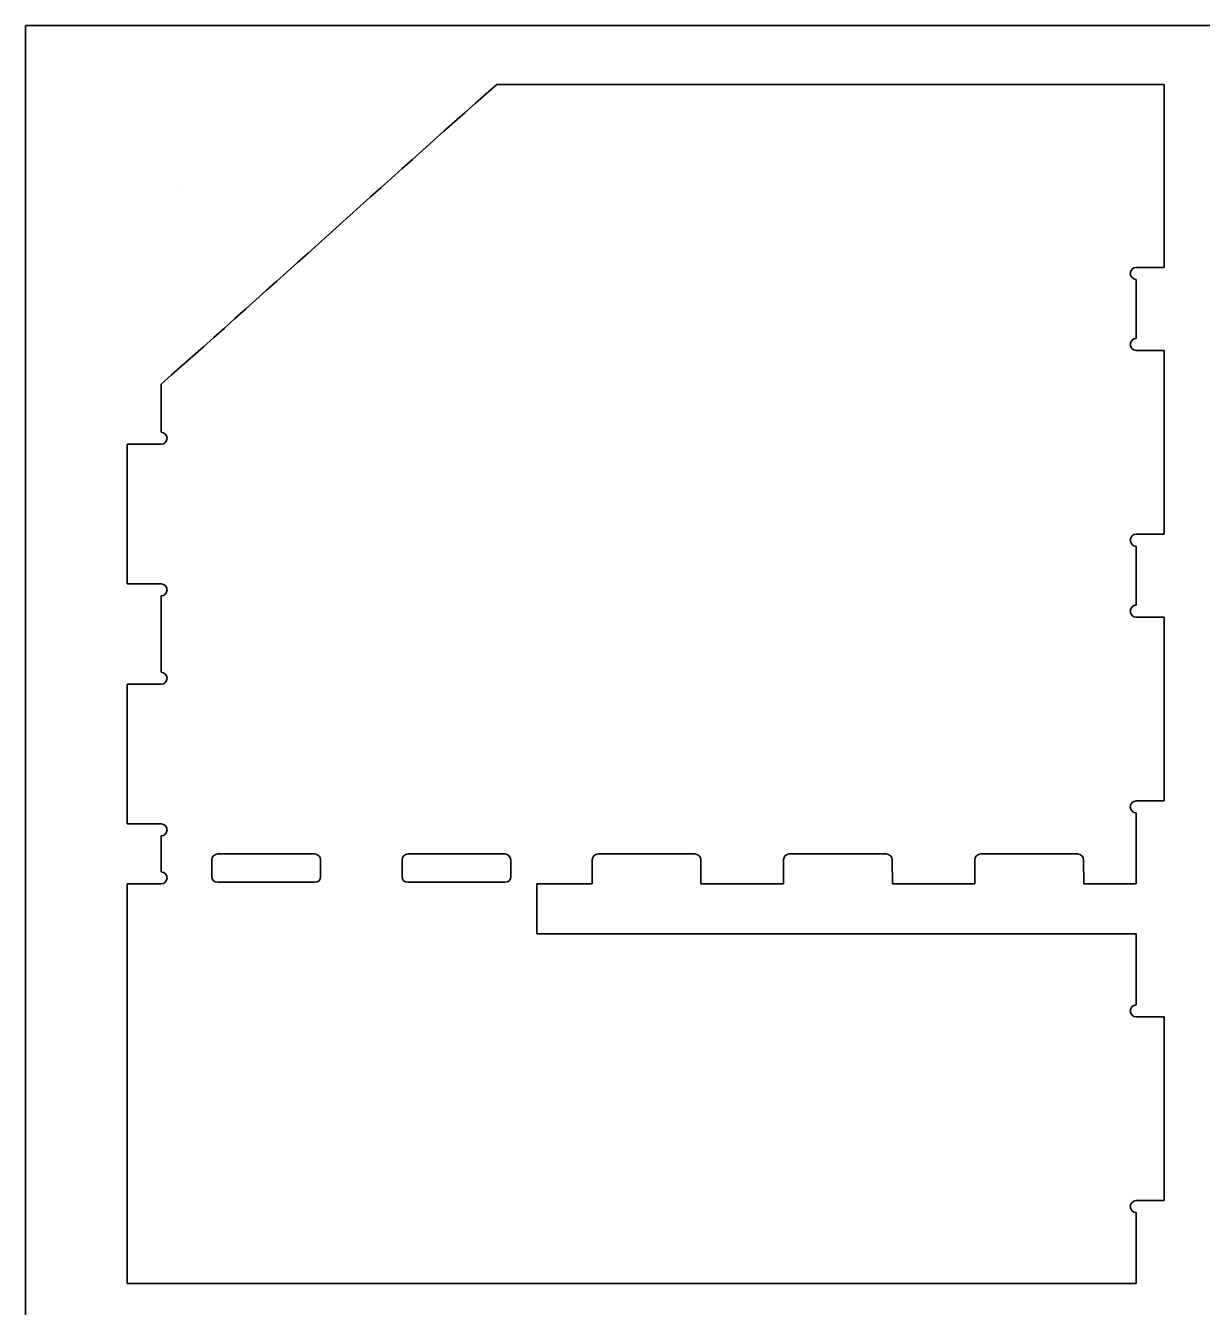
# Model space of a CAD drawing. Header units: inches. Extents: x 0 to 960, y 91 to 552.
# Drawn here: x -0.4 to 225.9, y 305.6 to 552.1 of the extents above; entities that cross this region are included whole.
import ezdxf

# ---------------------------------------------------------------- set-up
doc = ezdxf.new("R2010")
doc.units = ezdxf.units.IN
doc.header["$MEASUREMENT"] = 0
doc.layers.add('Default', color=7, linetype='Continuous')
doc.layers.add('Make2D$visible$lines', color=7, linetype='Continuous')

# ---------------------------------------------------------------- blocks, each defined once
blk = doc.blocks.new('block 95')
at = {"layer": 'Make2D$visible$lines', "color": 7, "lineweight": 35, "true_color": 0xffffff}
blk.add_open_spline([(960.39, 552.09), (640.13, 552.09), (319.87, 552.09), (-0.39, 552.09)], degree=3, dxfattribs=at)
blk = doc.blocks.new('block 96')
at = {"layer": 'Make2D$visible$lines', "color": 7, "lineweight": 35, "true_color": 0xffffff}
blk.add_open_spline([(-0.39, 552.09), (-0.39, 398.36), (-0.39, 244.64), (-0.39, 90.91)], degree=3, dxfattribs=at)
blk = doc.blocks.new('block 98')
at = {"layer": 'Make2D$visible$lines', "color": 7, "lineweight": 35, "true_color": 0xffffff}
blk.add_open_spline([(25.65, 483.13), (25.65, 480.82), (25.65, 476.21), (25.65, 473.9)], degree=3, dxfattribs=at)
blk = doc.blocks.new('block 99')
at = {"layer": 'Make2D$visible$lines', "color": 7, "lineweight": 35, "true_color": 0xffffff}
blk.add_open_spline([(25.65, 471.59), (26.28, 471.59), (26.8, 472.11), (26.8, 472.75), (26.8, 473.38), (26.28, 473.9), (25.65, 473.9)], degree=3, knots=[0, 0, 0, 0, 1, 1, 1, 2, 2, 2, 2], dxfattribs=at)
blk = doc.blocks.new('block 100')
at = {"layer": 'Make2D$visible$lines', "color": 7, "lineweight": 35, "true_color": 0xffffff}
blk.add_open_spline([(25.65, 471.59), (23.73, 471.59), (21.04, 471.59), (19.11, 471.59)], degree=3, dxfattribs=at)
blk = doc.blocks.new('block 101')
at = {"layer": 'Make2D$visible$lines', "color": 7, "lineweight": 35, "true_color": 0xffffff}
blk.add_open_spline([(19.11, 471.59), (19.11, 462.64), (19.11, 453.69), (19.11, 444.74)], degree=3, dxfattribs=at)
blk = doc.blocks.new('block 102')
at = {"layer": 'Make2D$visible$lines', "color": 7, "lineweight": 35, "true_color": 0xffffff}
blk.add_open_spline([(19.11, 444.74), (21.04, 444.74), (23.73, 444.74), (25.65, 444.74)], degree=3, dxfattribs=at)
blk = doc.blocks.new('block 103')
at = {"layer": 'Make2D$visible$lines', "color": 7, "lineweight": 35, "true_color": 0xffffff}
blk.add_open_spline([(25.65, 442.43), (26.28, 442.43), (26.8, 442.95), (26.8, 443.59), (26.8, 444.22), (26.28, 444.74), (25.65, 444.74)], degree=3, knots=[0, 0, 0, 0, 1, 1, 1, 2, 2, 2, 2], dxfattribs=at)
blk = doc.blocks.new('block 104')
at = {"layer": 'Make2D$visible$lines', "color": 7, "lineweight": 35, "true_color": 0xffffff}
blk.add_open_spline([(25.65, 442.43), (25.65, 439.89), (25.65, 437.35), (25.65, 434.8)], degree=3, dxfattribs=at)
blk = doc.blocks.new('block 105')
at = {"layer": 'Make2D$visible$lines', "color": 7, "lineweight": 35, "true_color": 0xffffff}
blk.add_lwpolyline([(25.65, 434.8), (25.65, 427.75)], dxfattribs=at)
blk = doc.blocks.new('block 106')
at = {"layer": 'Make2D$visible$lines', "color": 7, "lineweight": 35, "true_color": 0xffffff}
blk.add_open_spline([(25.65, 425.44), (26.28, 425.44), (26.8, 425.96), (26.8, 426.6), (26.8, 427.23), (26.28, 427.75), (25.65, 427.75)], degree=3, knots=[0, 0, 0, 0, 1, 1, 1, 2, 2, 2, 2], dxfattribs=at)
blk = doc.blocks.new('block 107')
at = {"layer": 'Make2D$visible$lines', "color": 7, "lineweight": 35, "true_color": 0xffffff}
blk.add_open_spline([(25.65, 425.44), (23.73, 425.44), (21.04, 425.44), (19.11, 425.44)], degree=3, dxfattribs=at)
blk = doc.blocks.new('block 108')
at = {"layer": 'Make2D$visible$lines', "color": 7, "lineweight": 35, "true_color": 0xffffff}
blk.add_open_spline([(19.11, 425.44), (19.11, 416.49), (19.11, 407.54), (19.11, 398.59)], degree=3, dxfattribs=at)
blk = doc.blocks.new('block 109')
at = {"layer": 'Make2D$visible$lines', "color": 7, "lineweight": 35, "true_color": 0xffffff}
blk.add_open_spline([(19.11, 398.59), (21.04, 398.59), (23.73, 398.59), (25.65, 398.59)], degree=3, dxfattribs=at)
blk = doc.blocks.new('block 110')
at = {"layer": 'Make2D$visible$lines', "color": 7, "lineweight": 35, "true_color": 0xffffff}
blk.add_open_spline([(25.65, 396.28), (26.28, 396.28), (26.8, 396.8), (26.8, 397.44), (26.8, 398.07), (26.28, 398.59), (25.65, 398.59)], degree=3, knots=[0, 0, 0, 0, 1, 1, 1, 2, 2, 2, 2], dxfattribs=at)
blk = doc.blocks.new('block 111')
at = {"layer": 'Make2D$visible$lines', "color": 7, "lineweight": 35, "true_color": 0xffffff}
blk.add_open_spline([(25.65, 396.28), (25.65, 393.98), (25.65, 391.67), (25.65, 389.36)], degree=3, dxfattribs=at)
blk = doc.blocks.new('block 112')
at = {"layer": 'Make2D$visible$lines', "color": 7, "lineweight": 35, "true_color": 0xffffff}
blk.add_open_spline([(25.65, 387.05), (26.28, 387.05), (26.8, 387.57), (26.8, 388.21), (26.8, 388.84), (26.28, 389.36), (25.65, 389.36)], degree=3, knots=[0, 0, 0, 0, 1, 1, 1, 2, 2, 2, 2], dxfattribs=at)
blk = doc.blocks.new('block 113')
at = {"layer": 'Make2D$visible$lines', "color": 7, "lineweight": 35, "true_color": 0xffffff}
blk.add_open_spline([(25.65, 387.05), (23.73, 387.05), (21.04, 387.05), (19.11, 387.05)], degree=3, dxfattribs=at)
blk = doc.blocks.new('block 114')
at = {"layer": 'Make2D$visible$lines', "color": 7, "lineweight": 35, "true_color": 0xffffff}
blk.add_open_spline([(19.11, 387.05), (19.11, 361.43), (19.11, 335.81), (19.11, 310.19)], degree=3, dxfattribs=at)
blk = doc.blocks.new('block 115')
at = {"layer": 'Make2D$visible$lines', "color": 7, "lineweight": 35, "true_color": 0xffffff}
blk.add_open_spline([(19.11, 310.19), (83.81, 310.19), (148.5, 310.19), (213.19, 310.19)], degree=3, dxfattribs=at)
blk = doc.blocks.new('block 116')
at = {"layer": 'Make2D$visible$lines', "color": 7, "lineweight": 35, "true_color": 0xffffff}
blk.add_lwpolyline([(213.19, 310.19), (213.19, 323.85)], dxfattribs=at)
blk = doc.blocks.new('block 117')
at = {"layer": 'Make2D$visible$lines', "color": 7, "lineweight": 35, "true_color": 0xffffff}
blk.add_open_spline([(213.19, 326.15), (212.56, 326.15), (212.04, 325.64), (212.04, 325), (212.04, 324.36), (212.56, 323.85), (213.19, 323.85)], degree=3, knots=[0, 0, 0, 0, 1, 1, 1, 2, 2, 2, 2], dxfattribs=at)
blk = doc.blocks.new('block 118')
at = {"layer": 'Make2D$visible$lines', "color": 7, "lineweight": 35, "true_color": 0xffffff}
blk.add_open_spline([(213.19, 326.15), (214.99, 326.15), (216.78, 326.15), (218.57, 326.15)], degree=3, dxfattribs=at)
blk = doc.blocks.new('block 119')
at = {"layer": 'Make2D$visible$lines', "color": 7, "lineweight": 35, "true_color": 0xffffff}
blk.add_open_spline([(218.57, 326.15), (218.57, 337.93), (218.57, 349.7), (218.57, 361.48)], degree=3, dxfattribs=at)
blk = doc.blocks.new('block 120')
at = {"layer": 'Make2D$visible$lines', "color": 7, "lineweight": 35, "true_color": 0xffffff}
blk.add_open_spline([(218.57, 361.48), (216.78, 361.48), (214.99, 361.48), (213.19, 361.48)], degree=3, dxfattribs=at)
blk = doc.blocks.new('block 121')
at = {"layer": 'Make2D$visible$lines', "color": 7, "lineweight": 35, "true_color": 0xffffff}
blk.add_open_spline([(213.19, 363.79), (212.56, 363.79), (212.04, 363.27), (212.04, 362.63), (212.04, 362), (212.56, 361.48), (213.19, 361.48)], degree=3, knots=[0, 0, 0, 0, 1, 1, 1, 2, 2, 2, 2], dxfattribs=at)
blk = doc.blocks.new('block 122')
at = {"layer": 'Make2D$visible$lines', "color": 7, "lineweight": 35, "true_color": 0xffffff}
blk.add_open_spline([(213.19, 363.79), (213.19, 368.34), (213.19, 372.89), (213.19, 377.44)], degree=3, dxfattribs=at)
blk = doc.blocks.new('block 123')
at = {"layer": 'Make2D$visible$lines', "color": 7, "lineweight": 35, "true_color": 0xffffff}
blk.add_open_spline([(213.19, 377.44), (174.76, 377.44), (136.33, 377.44), (97.9, 377.44)], degree=3, dxfattribs=at)
blk = doc.blocks.new('block 124')
at = {"layer": 'Make2D$visible$lines', "color": 7, "lineweight": 35, "true_color": 0xffffff}
blk.add_open_spline([(97.9, 377.44), (97.9, 380.65), (97.9, 383.85), (97.9, 387.05)], degree=3, dxfattribs=at)
blk = doc.blocks.new('block 125')
at = {"layer": 'Make2D$visible$lines', "color": 7, "lineweight": 35, "true_color": 0xffffff}
blk.add_open_spline([(97.9, 387.05), (101.45, 387.05), (105.01, 387.05), (108.57, 387.05)], degree=3, dxfattribs=at)
blk = doc.blocks.new('block 126')
at = {"layer": 'Make2D$visible$lines', "color": 7, "lineweight": 35, "true_color": 0xffffff}
blk.add_lwpolyline([(108.57, 387.05), (108.57, 391.66)], dxfattribs=at)
blk = doc.blocks.new('block 127')
at = {"layer": 'Make2D$visible$lines', "color": 7, "lineweight": 35, "true_color": 0xffffff}
blk.add_open_spline([(109.72, 392.82), (109.08, 392.82), (108.57, 392.3), (108.57, 391.66)], degree=3, dxfattribs=at)
blk = doc.blocks.new('block 128')
at = {"layer": 'Make2D$visible$lines', "color": 7, "lineweight": 35, "true_color": 0xffffff}
blk.add_lwpolyline([(109.72, 392.82), (128.32, 392.82)], dxfattribs=at)
blk = doc.blocks.new('block 129')
at = {"layer": 'Make2D$visible$lines', "color": 7, "lineweight": 35, "true_color": 0xffffff}
blk.add_open_spline([(129.47, 391.66), (129.47, 392.3), (128.95, 392.82), (128.32, 392.82)], degree=3, dxfattribs=at)
blk = doc.blocks.new('block 130')
at = {"layer": 'Make2D$visible$lines', "color": 7, "lineweight": 35, "true_color": 0xffffff}
blk.add_lwpolyline([(129.47, 391.66), (129.47, 387.05)], dxfattribs=at)
blk = doc.blocks.new('block 131')
at = {"layer": 'Make2D$visible$lines', "color": 7, "lineweight": 35, "true_color": 0xffffff}
blk.add_open_spline([(129.47, 387.05), (134.74, 387.05), (140.09, 387.05), (145.36, 387.05)], degree=3, dxfattribs=at)
blk = doc.blocks.new('block 132')
at = {"layer": 'Make2D$visible$lines', "color": 7, "lineweight": 35, "true_color": 0xffffff}
blk.add_lwpolyline([(145.36, 387.05), (145.36, 391.66)], dxfattribs=at)
blk = doc.blocks.new('block 133')
at = {"layer": 'Make2D$visible$lines', "color": 7, "lineweight": 35, "true_color": 0xffffff}
blk.add_open_spline([(146.51, 392.82), (145.87, 392.82), (145.36, 392.3), (145.36, 391.66)], degree=3, dxfattribs=at)
blk = doc.blocks.new('block 134')
at = {"layer": 'Make2D$visible$lines', "color": 7, "lineweight": 35, "true_color": 0xffffff}
blk.add_lwpolyline([(146.51, 392.82), (165.11, 392.82)], dxfattribs=at)
blk = doc.blocks.new('block 135')
at = {"layer": 'Make2D$visible$lines', "color": 7, "lineweight": 35, "true_color": 0xffffff}
blk.add_open_spline([(166.26, 391.66), (166.26, 392.3), (165.75, 392.82), (165.11, 392.82)], degree=3, dxfattribs=at)
blk = doc.blocks.new('block 136')
at = {"layer": 'Make2D$visible$lines', "color": 7, "lineweight": 35, "true_color": 0xffffff}
blk.add_lwpolyline([(166.26, 391.66), (166.3, 387.05)], dxfattribs=at)
blk = doc.blocks.new('block 137')
at = {"layer": 'Make2D$visible$lines', "color": 7, "lineweight": 35, "true_color": 0xffffff}
blk.add_open_spline([(166.3, 387.05), (171.58, 387.05), (176.87, 387.05), (182.15, 387.05)], degree=3, dxfattribs=at)
blk = doc.blocks.new('block 138')
at = {"layer": 'Make2D$visible$lines', "color": 7, "lineweight": 35, "true_color": 0xffffff}
blk.add_lwpolyline([(182.15, 387.05), (182.15, 391.66)], dxfattribs=at)
blk = doc.blocks.new('block 139')
at = {"layer": 'Make2D$visible$lines', "color": 7, "lineweight": 35, "true_color": 0xffffff}
blk.add_open_spline([(183.3, 392.82), (182.67, 392.82), (182.15, 392.3), (182.15, 391.66)], degree=3, dxfattribs=at)
blk = doc.blocks.new('block 140')
at = {"layer": 'Make2D$visible$lines', "color": 7, "lineweight": 35, "true_color": 0xffffff}
blk.add_lwpolyline([(183.3, 392.82), (201.9, 392.82)], dxfattribs=at)
blk = doc.blocks.new('block 141')
at = {"layer": 'Make2D$visible$lines', "color": 7, "lineweight": 35, "true_color": 0xffffff}
blk.add_open_spline([(203.05, 391.66), (203.05, 392.3), (202.54, 392.82), (201.9, 392.82)], degree=3, dxfattribs=at)
blk = doc.blocks.new('block 142')
at = {"layer": 'Make2D$visible$lines', "color": 7, "lineweight": 35, "true_color": 0xffffff}
blk.add_lwpolyline([(203.05, 391.66), (203.09, 387.05)], dxfattribs=at)
blk = doc.blocks.new('block 143')
at = {"layer": 'Make2D$visible$lines', "color": 7, "lineweight": 35, "true_color": 0xffffff}
blk.add_open_spline([(203.09, 387.05), (206.46, 387.05), (209.82, 387.05), (213.19, 387.05)], degree=3, dxfattribs=at)
blk = doc.blocks.new('block 144')
at = {"layer": 'Make2D$visible$lines', "color": 7, "lineweight": 35, "true_color": 0xffffff}
blk.add_lwpolyline([(213.19, 387.05), (213.19, 400.71)], dxfattribs=at)
blk = doc.blocks.new('block 145')
at = {"layer": 'Make2D$visible$lines', "color": 7, "lineweight": 35, "true_color": 0xffffff}
blk.add_open_spline([(213.19, 403.02), (212.56, 403.02), (212.04, 402.5), (212.04, 401.86), (212.04, 401.23), (212.56, 400.71), (213.19, 400.71)], degree=3, knots=[0, 0, 0, 0, 1, 1, 1, 2, 2, 2, 2], dxfattribs=at)
blk = doc.blocks.new('block 146')
at = {"layer": 'Make2D$visible$lines', "color": 7, "lineweight": 35, "true_color": 0xffffff}
blk.add_open_spline([(213.19, 403.02), (214.99, 403.02), (216.78, 403.02), (218.57, 403.02)], degree=3, dxfattribs=at)
blk = doc.blocks.new('block 147')
at = {"layer": 'Make2D$visible$lines', "color": 7, "lineweight": 35, "true_color": 0xffffff}
blk.add_open_spline([(218.57, 403.02), (218.57, 414.79), (218.57, 426.57), (218.57, 438.34)], degree=3, dxfattribs=at)
blk = doc.blocks.new('block 148')
at = {"layer": 'Make2D$visible$lines', "color": 7, "lineweight": 35, "true_color": 0xffffff}
blk.add_open_spline([(218.57, 438.34), (216.78, 438.34), (214.99, 438.34), (213.19, 438.34)], degree=3, dxfattribs=at)
blk = doc.blocks.new('block 149')
at = {"layer": 'Make2D$visible$lines', "color": 7, "lineweight": 35, "true_color": 0xffffff}
blk.add_open_spline([(213.19, 440.65), (212.56, 440.65), (212.04, 440.13), (212.04, 439.5), (212.04, 438.86), (212.56, 438.34), (213.19, 438.34)], degree=3, knots=[0, 0, 0, 0, 1, 1, 1, 2, 2, 2, 2], dxfattribs=at)
blk = doc.blocks.new('block 150')
at = {"layer": 'Make2D$visible$lines', "color": 7, "lineweight": 35, "true_color": 0xffffff}
blk.add_lwpolyline([(213.19, 440.65), (213.19, 452)], dxfattribs=at)
blk = doc.blocks.new('block 151')
at = {"layer": 'Make2D$visible$lines', "color": 7, "lineweight": 35, "true_color": 0xffffff}
blk.add_open_spline([(213.19, 454.31), (212.56, 454.31), (212.04, 453.79), (212.04, 453.15), (212.04, 452.52), (212.56, 452), (213.19, 452)], degree=3, knots=[0, 0, 0, 0, 1, 1, 1, 2, 2, 2, 2], dxfattribs=at)
blk = doc.blocks.new('block 152')
at = {"layer": 'Make2D$visible$lines', "color": 7, "lineweight": 35, "true_color": 0xffffff}
blk.add_open_spline([(213.19, 454.31), (214.99, 454.31), (216.78, 454.31), (218.57, 454.31)], degree=3, dxfattribs=at)
blk = doc.blocks.new('block 153')
at = {"layer": 'Make2D$visible$lines', "color": 7, "lineweight": 35, "true_color": 0xffffff}
blk.add_open_spline([(218.57, 454.31), (218.57, 466.08), (218.57, 477.86), (218.57, 489.63)], degree=3, dxfattribs=at)
blk = doc.blocks.new('block 154')
at = {"layer": 'Make2D$visible$lines', "color": 7, "lineweight": 35, "true_color": 0xffffff}
blk.add_open_spline([(218.57, 489.63), (216.78, 489.63), (214.99, 489.63), (213.19, 489.63)], degree=3, dxfattribs=at)
blk = doc.blocks.new('block 155')
at = {"layer": 'Make2D$visible$lines', "color": 7, "lineweight": 35, "true_color": 0xffffff}
blk.add_open_spline([(213.19, 491.94), (212.56, 491.94), (212.04, 491.42), (212.04, 490.79), (212.04, 490.15), (212.56, 489.63), (213.19, 489.63)], degree=3, knots=[0, 0, 0, 0, 1, 1, 1, 2, 2, 2, 2], dxfattribs=at)
blk = doc.blocks.new('block 156')
at = {"layer": 'Make2D$visible$lines', "color": 7, "lineweight": 35, "true_color": 0xffffff}
blk.add_lwpolyline([(213.19, 491.94), (213.19, 503.29)], dxfattribs=at)
blk = doc.blocks.new('block 157')
at = {"layer": 'Make2D$visible$lines', "color": 7, "lineweight": 35, "true_color": 0xffffff}
blk.add_open_spline([(213.19, 505.6), (212.56, 505.6), (212.04, 505.08), (212.04, 504.45), (212.04, 503.81), (212.56, 503.29), (213.19, 503.29)], degree=3, knots=[0, 0, 0, 0, 1, 1, 1, 2, 2, 2, 2], dxfattribs=at)
blk = doc.blocks.new('block 158')
at = {"layer": 'Make2D$visible$lines', "color": 7, "lineweight": 35, "true_color": 0xffffff}
blk.add_open_spline([(213.19, 505.6), (214.99, 505.6), (216.78, 505.6), (218.57, 505.6)], degree=3, dxfattribs=at)
blk = doc.blocks.new('block 159')
at = {"layer": 'Make2D$visible$lines', "color": 7, "lineweight": 35, "true_color": 0xffffff}
blk.add_open_spline([(218.57, 505.6), (218.57, 517.32), (218.57, 529.05), (218.57, 540.78)], degree=3, dxfattribs=at)
blk = doc.blocks.new('block 160')
at = {"layer": 'Make2D$visible$lines', "color": 7, "lineweight": 35, "true_color": 0xffffff}
blk.add_open_spline([(218.57, 540.78), (175.79, 540.78), (133, 540.78), (90.21, 540.78)], degree=3, dxfattribs=at)
blk = doc.blocks.new('block 161')
at = {"layer": 'Make2D$visible$lines', "color": 7, "lineweight": 35, "true_color": 0xffffff}
blk.add_open_spline([(90.21, 540.78), (68.43, 521.56), (47.43, 502.35), (25.65, 483.13)], degree=3, dxfattribs=at)
blk = doc.blocks.new('block 250')
at = {"layer": 'Default', "color": 7, "lineweight": 35, "true_color": 0xffffff}
blk.add_lwpolyline([(29.94, 520.8), (29.94, 520.8)], dxfattribs=at)
blk = doc.blocks.new('block 262')
at = {"color": 7, "lineweight": 35, "true_color": 0xffffff}
blk.add_lwpolyline([(92.9, 388.48), (92.9, 391.66)], dxfattribs=at)
blk = doc.blocks.new('block 263')
at = {"color": 7, "lineweight": 35, "true_color": 0xffffff}
blk.add_open_spline([(92.9, 391.66), (92.9, 392.3), (92.38, 392.82), (91.75, 392.82)], degree=3, dxfattribs=at)
blk = doc.blocks.new('block 264')
at = {"color": 7, "lineweight": 35, "true_color": 0xffffff}
blk.add_lwpolyline([(91.75, 392.82), (73.15, 392.82)], dxfattribs=at)
blk = doc.blocks.new('block 265')
at = {"color": 7, "lineweight": 35, "true_color": 0xffffff}
blk.add_open_spline([(73.15, 392.82), (72.51, 392.82), (71.99, 392.3), (71.99, 391.66)], degree=3, dxfattribs=at)
blk = doc.blocks.new('block 266')
at = {"color": 7, "lineweight": 35, "true_color": 0xffffff}
blk.add_lwpolyline([(71.99, 391.66), (71.99, 388.48)], dxfattribs=at)
blk = doc.blocks.new('block 267')
at = {"color": 7, "lineweight": 35, "true_color": 0xffffff}
blk.add_open_spline([(71.99, 388.48), (71.99, 387.76), (72.38, 387.4), (73.15, 387.4)], degree=3, dxfattribs=at)
blk = doc.blocks.new('block 268')
at = {"color": 7, "lineweight": 35, "true_color": 0xffffff}
blk.add_lwpolyline([(73.15, 387.4), (91.75, 387.4)], dxfattribs=at)
blk = doc.blocks.new('block 269')
at = {"color": 7, "lineweight": 35, "true_color": 0xffffff}
blk.add_open_spline([(91.75, 387.4), (92.51, 387.4), (92.9, 387.76), (92.9, 388.48)], degree=3, dxfattribs=at)
blk = doc.blocks.new('block 278')
at = {"color": 7, "lineweight": 35, "true_color": 0xffffff}
blk.add_lwpolyline([(56.33, 391.66), (56.33, 388.48)], dxfattribs=at)
blk = doc.blocks.new('block 279')
at = {"color": 7, "lineweight": 35, "true_color": 0xffffff}
blk.add_open_spline([(56.33, 388.48), (56.33, 387.76), (55.94, 387.4), (55.17, 387.4)], degree=3, dxfattribs=at)
blk = doc.blocks.new('block 280')
at = {"color": 7, "lineweight": 35, "true_color": 0xffffff}
blk.add_lwpolyline([(55.17, 387.4), (36.57, 387.4)], dxfattribs=at)
blk = doc.blocks.new('block 281')
at = {"color": 7, "lineweight": 35, "true_color": 0xffffff}
blk.add_open_spline([(36.57, 387.4), (35.81, 387.4), (35.42, 387.76), (35.42, 388.48)], degree=3, dxfattribs=at)
blk = doc.blocks.new('block 282')
at = {"color": 7, "lineweight": 35, "true_color": 0xffffff}
blk.add_lwpolyline([(35.42, 388.48), (35.42, 391.66)], dxfattribs=at)
blk = doc.blocks.new('block 283')
at = {"color": 7, "lineweight": 35, "true_color": 0xffffff}
blk.add_open_spline([(36.57, 392.82), (35.94, 392.82), (35.42, 392.3), (35.42, 391.66)], degree=3, dxfattribs=at)
blk = doc.blocks.new('block 284')
at = {"color": 7, "lineweight": 35, "true_color": 0xffffff}
blk.add_lwpolyline([(36.57, 392.82), (55.17, 392.82)], dxfattribs=at)
blk = doc.blocks.new('block 285')
at = {"color": 7, "lineweight": 35, "true_color": 0xffffff}
blk.add_open_spline([(56.33, 391.66), (56.33, 392.3), (55.81, 392.82), (55.17, 392.82)], degree=3, dxfattribs=at)

msp = doc.modelspace()

# ---------------------------------------------------------------- block references
for name in ['block 283', 'block 284', 'block 285', 'block 265', 'block 264', 'block 263', 'block 282', 'block 278', 'block 266', 'block 262', 'block 281', 'block 280', 'block 279', 'block 267', 'block 268', 'block 269']:
    msp.add_blockref(name, (0, 0))
at = {"layer": 'Default'}
msp.add_blockref('block 250', (0, 0), dxfattribs=at)
at = {"layer": 'Make2D$visible$lines'}
for name in ['block 95', 'block 96', 'block 161', 'block 160', 'block 159', 'block 157', 'block 158', 'block 156', 'block 155', 'block 154', 'block 153', 'block 98', 'block 99', 'block 100', 'block 101', 'block 151', 'block 152', 'block 150', 'block 102', 'block 103', 'block 104', 'block 149', 'block 148', 'block 147', 'block 105', 'block 106', 'block 107', 'block 108', 'block 145', 'block 146', 'block 144', 'block 109', 'block 110', 'block 111', 'block 127', 'block 128', 'block 129', 'block 133', 'block 134', 'block 135', 'block 139', 'block 140', 'block 141', 'block 126', 'block 130', 'block 132', 'block 136', 'block 138', 'block 142', 'block 113', 'block 114', 'block 112', 'block 124', 'block 125', 'block 131', 'block 137', 'block 143', 'block 123', 'block 122', 'block 121', 'block 120', 'block 119', 'block 117', 'block 118', 'block 116', 'block 115']:
    msp.add_blockref(name, (0, 0), dxfattribs=at)

doc.saveas('drawing.dxf')
